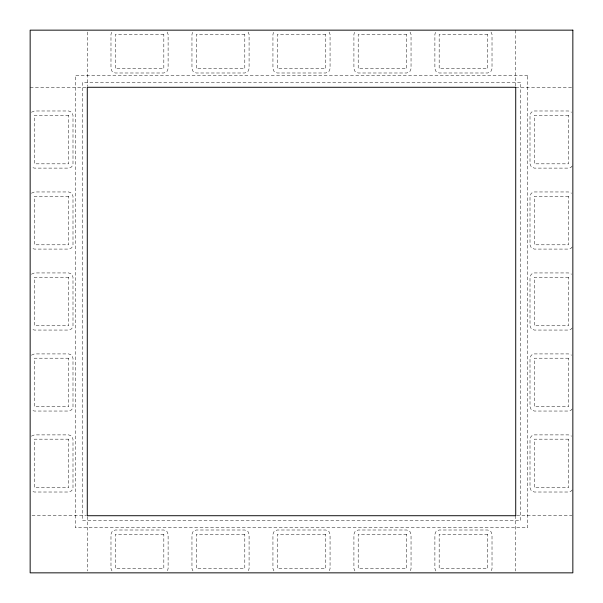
<?xml version="1.0" encoding="UTF-8"?>
<svg xmlns="http://www.w3.org/2000/svg" width="603" height="603" viewBox="0 0 603 603"><rect width="100%" height="100%" fill="white"/><g stroke="black" fill="none" stroke-linecap="round" stroke-linejoin="round"><path stroke-width="0.45" stroke-dasharray="3.02 2.26" d="M111.555 32.291L110.982 34.431L110.982 68.712L112.241 71.742L115.271 72.993L163.828 72.993L166.858 71.742L168.109 68.712L168.109 34.431L166.858 31.401M192.538 32.291L191.958 34.431L191.958 68.712L193.216 71.742L196.246 72.993L244.803 72.993L247.833 71.742L249.084 68.712L249.084 34.431L247.833 31.401M273.513 32.291L272.94 34.431L272.94 68.712L274.192 71.742L277.222 72.993L325.778 72.993L328.808 71.742L330.06 68.712L330.06 34.431L328.808 31.401M354.489 32.291L353.916 34.431L353.916 68.712L355.167 71.742L358.197 72.993L406.754 72.993L409.784 71.742L411.042 68.712L411.042 34.431L409.784 31.401M167.536 570.709L168.109 568.569L168.109 534.288L166.858 531.258L163.828 530.007L115.271 530.007L112.241 531.258L110.982 534.288L110.982 568.569L112.241 571.599M435.464 32.291L434.891 34.431L434.891 68.712L436.142 71.742L439.172 72.993L487.729 72.993L490.759 71.742L492.018 68.712L492.018 34.431L490.759 31.401M248.511 570.709L249.084 568.569L249.084 534.288L247.833 531.258L244.803 530.007L196.246 530.007L193.216 531.258L191.958 534.288L191.958 568.569L193.216 571.599M329.487 570.709L330.06 568.569L330.06 534.288L328.808 531.258L325.778 530.007L277.222 530.007L274.192 531.258L272.94 534.288L272.94 568.569L274.192 571.599M410.462 570.709L411.042 568.569L411.042 534.288L409.784 531.258L406.754 530.007L358.197 530.007L355.167 531.258L353.916 534.288L353.916 568.569L355.167 571.599M491.445 570.709L492.018 568.569L492.018 534.288L490.759 531.258L487.729 530.007L439.172 530.007L436.142 531.258L434.891 534.288L434.891 568.569L436.142 571.599M572.277 165.968L570.709 167.536L568.569 168.109L534.288 168.109L531.258 166.858L530.007 163.828L530.007 115.271L531.258 112.241L534.288 110.982L568.569 110.982L571.599 112.241M572.277 246.944L570.709 248.511L568.569 249.084L534.288 249.084L531.258 247.833L530.007 244.803L530.007 196.246L531.258 193.216L534.288 191.958L568.569 191.958L571.599 193.216M572.277 327.919L570.709 329.487L568.569 330.06L534.288 330.06L531.258 328.808L530.007 325.778L530.007 277.222L531.258 274.192L534.288 272.94L568.569 272.94L571.599 274.192M572.277 408.894L570.709 410.462L568.569 411.042L534.288 411.042L531.258 409.784L530.007 406.754L530.007 358.197L531.258 355.167L534.288 353.916L568.569 353.916L571.599 355.167M572.277 489.877L570.709 491.445L568.569 492.018L534.288 492.018L531.258 490.759L530.007 487.729L530.007 439.172L531.258 436.142L534.288 434.891L568.569 434.891L571.599 436.142M31.401 112.241L34.431 110.982L68.712 110.982L71.742 112.241L72.993 115.271L72.993 163.828L71.742 166.858L68.712 168.109L34.431 168.109L32.291 167.536M31.401 193.216L34.431 191.958L68.712 191.958L71.742 193.216L72.993 196.246L72.993 244.803L71.742 247.833L68.712 249.084L34.431 249.084L32.291 248.511M31.401 274.192L34.431 272.94L68.712 272.94L71.742 274.192L72.993 277.222L72.993 325.778L71.742 328.808L68.712 330.06L34.431 330.06L32.291 329.487M31.401 355.167L34.431 353.916L68.712 353.916L71.742 355.167L72.993 358.197L72.993 406.754L71.742 409.784L68.712 411.042L34.431 411.042L32.291 410.462M31.401 436.142L34.431 434.891L68.712 434.891L71.742 436.142L72.993 439.172L72.993 487.729L71.742 490.759L68.712 492.018L34.431 492.018L32.291 491.445M30.15 87.277L86.342 87.277M515.723 87.277L571.915 87.277M32.019 515.723L86.342 515.723M516.658 515.723L571.915 515.723M515.723 30.15L515.723 86.342M515.723 515.723L515.723 570.981M87.277 32.019L87.277 86.342M87.277 516.658L87.277 570.981M163.828 34.431L115.271 34.431L115.271 68.712L163.828 68.712L163.828 34.431M244.803 34.431L196.246 34.431L196.246 68.712L244.803 68.712L244.803 34.431M325.778 34.431L277.222 34.431L277.222 68.712L325.778 68.712L325.778 34.431M406.754 34.431L358.197 34.431L358.197 68.712L406.754 68.712L406.754 34.431M487.729 34.431L439.172 34.431L439.172 68.712L487.729 68.712L487.729 34.431M527.723 75.277L75.277 75.277L75.277 527.723L527.723 527.723L527.723 75.277M520.577 82.423L82.423 82.423L82.423 520.577L520.577 520.577L520.577 82.423M68.712 115.271L34.431 115.271L34.431 163.828L68.712 163.828L68.712 115.271M568.569 115.271L534.288 115.271L534.288 163.828L568.569 163.828L568.569 115.271M68.712 196.246L34.431 196.246L34.431 244.803L68.712 244.803L68.712 196.246M568.569 196.246L534.288 196.246L534.288 244.803L568.569 244.803L568.569 196.246M68.712 277.222L34.431 277.222L34.431 325.778L68.712 325.778L68.712 277.222M568.569 277.222L534.288 277.222L534.288 325.778L568.569 325.778L568.569 277.222M68.712 358.197L34.431 358.197L34.431 406.754L68.712 406.754L68.712 358.197M568.569 358.197L534.288 358.197L534.288 406.754L568.569 406.754L568.569 358.197M68.712 439.172L34.431 439.172L34.431 487.729L68.712 487.729L68.712 439.172M568.569 439.172L534.288 439.172L534.288 487.729L568.569 487.729L568.569 439.172M163.828 534.288L115.271 534.288L115.271 568.569L163.828 568.569L163.828 534.288M244.803 534.288L196.246 534.288L196.246 568.569L244.803 568.569L244.803 534.288M325.778 534.288L277.222 534.288L277.222 568.569L325.778 568.569L325.778 534.288M406.754 534.288L358.197 534.288L358.197 568.569L406.754 568.569L406.754 534.288M487.729 534.288L439.172 534.288L439.172 568.569L487.729 568.569L487.729 534.288"/><path stroke-width="0.9" d="M572.85 30.15L30.15 30.15L30.15 572.85L572.85 572.85L572.85 30.15M515.723 87.277L87.277 87.277L87.277 515.723L515.723 515.723L515.723 87.277"/></g></svg>
